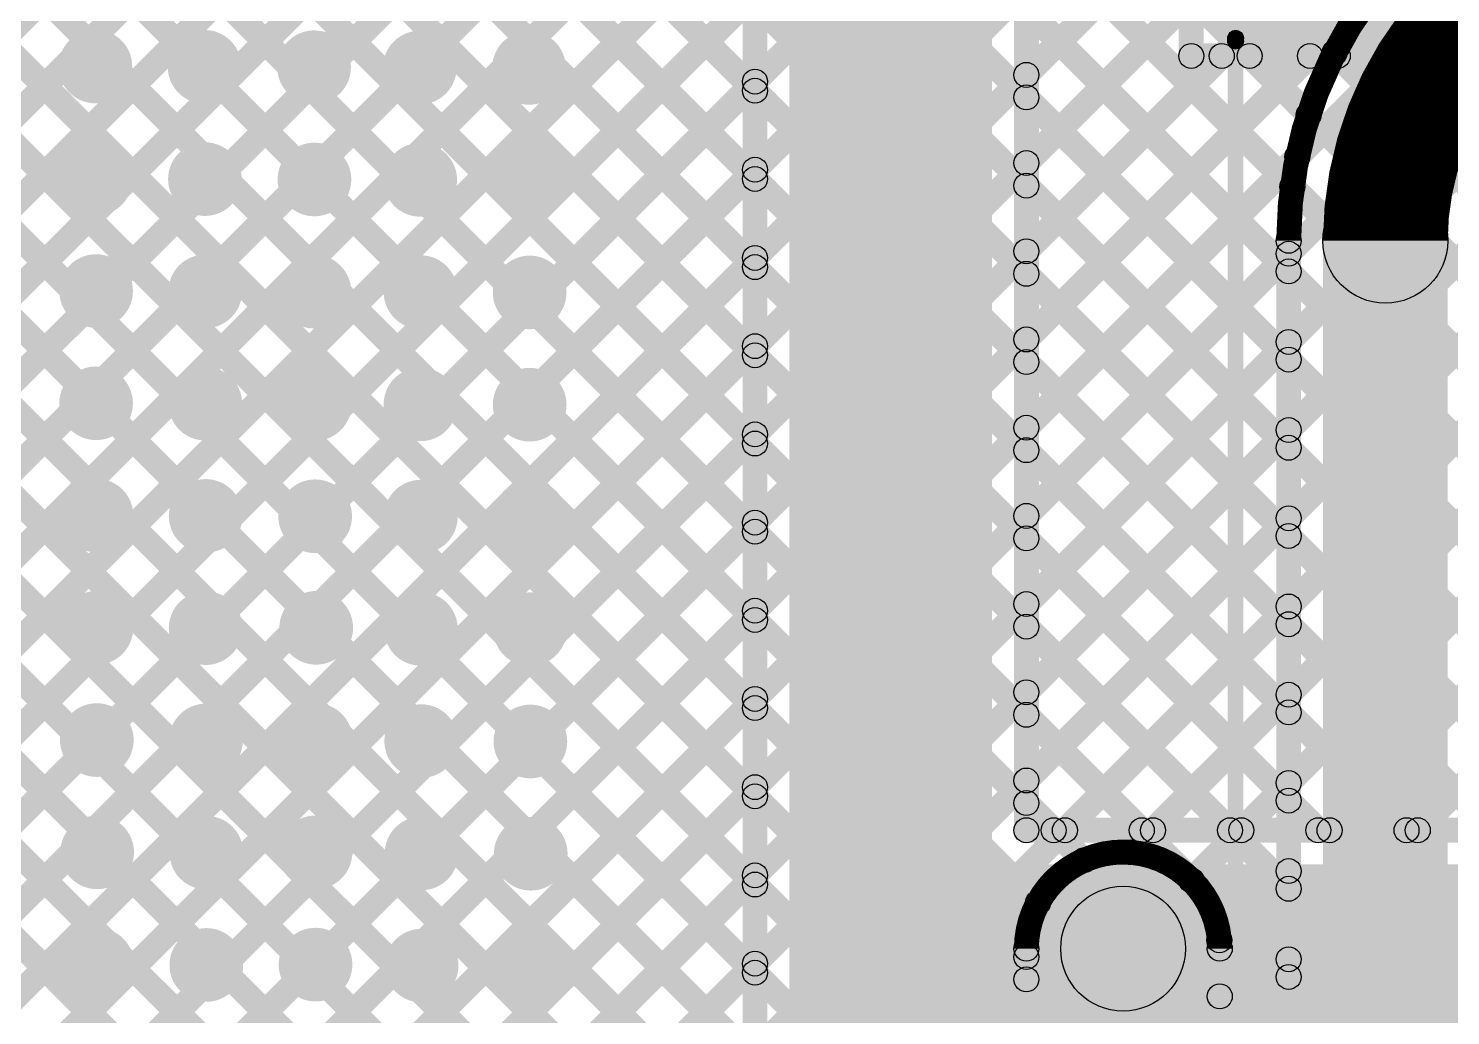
# Model space of a CAD drawing. Header units: millimetres. Extents: x -0.24 to 2.5, y 0 to 2.55.
# Drawn here: x 0.0011 to 0.457, y 0.5596 to 0.8761 of the extents above; entities that cross this region are included whole.
import ezdxf

# ---------------------------------------------------------------- set-up
doc = ezdxf.new("R2010")
doc.units = ezdxf.units.MM
doc.header["$MEASUREMENT"] = 0
for name, color, linetype in [('BottomLayer', 5, 'Continuous'), ('BottomSolder', 6, 'Continuous'), ('TopLayer', 1, 'Continuous'), ('TopOverlay', 2, 'Continuous'), ('TopSolder', 216, 'Continuous'), ('ViaHoleLayer', 16, 'Continuous')]:
    doc.layers.add(name, color=color, linetype=linetype)

# ---------------------------------------------------------------- blocks, each defined once
blk = doc.blocks.new('SMD_H______4')
at = {"layer": 'TopOverlay'}
for points in [[(-0.254, 0.0435), (-0.254, 0.0485), (0.151, 0.0485), (0.151, 0.0435)], [(0.1495, 0.046), (0.1545, 0.046), (0.1545, -0.057), (0.1495, -0.057)]]:
    blk.add_hatch(color=2, dxfattribs=at).paths.add_polyline_path(points)
h = blk.add_hatch(color=2, dxfattribs=at)
edge = h.paths.add_edge_path()
edge.add_arc((0.151, 0.046), 0.0025, 0, 360)
h = blk.add_hatch(color=2, dxfattribs=at)
edge = h.paths.add_edge_path()
edge.add_arc((0.152, 0.046), 0.0025, 0, 360)
at = {"layer": 'TopSolder'}
blk.add_hatch(color=216, dxfattribs=at).paths.add_polyline_path([(0.15329, 0.05321), (0.25971, 0.05321), (0.25971, -0.05321), (0.15329, -0.05321)])
at = {"layer": 'TopOverlay'}
for centre in [(0.151, 0.046), (0.152, 0.046)]:
    blk.add_circle(centre, 0.0025, dxfattribs=at)

msp = doc.modelspace()

# ---------------------------------------------------------------- hatches: boundary and pattern name
at = {"layer": 'BottomLayer'}
for points in [[(-0.03798, 1.29217), (-0.03233, 1.29783), (0.41429, 0.85122), (0.40863, 0.84556)], [(-0.0097, 1.29217), (-0.00404, 1.29783), (0.42263, 0.87116), (0.41697, 0.8655)], [(-0.17283, 1.2856), (-0.16717, 1.29125), (0.4079, 0.71618), (0.40225, 0.71052)], [(-0.16717, 0.7068), (-0.17283, 0.71246), (0.39717, 1.28246), (0.40283, 1.2768)], [(-0.05383, 1.27973), (-0.04817, 1.28539), (0.40906, 0.82816), (0.4034, 0.8225)], [(-0.13112, 1.27217), (-0.12546, 1.27783), (0.4079, 0.74446), (0.40225, 0.7388)], [(-0.10284, 1.27217), (-0.09718, 1.27783), (0.4079, 0.77274), (0.40225, 0.76709)], [(-0.07455, 1.27217), (-0.06889, 1.27783), (0.4079, 0.80103), (0.40225, 0.79537)], [(-0.17283, 1.25731), (-0.16717, 1.26297), (0.4079, 0.68789), (0.40225, 0.68224)], [(-0.16717, 0.67852), (-0.17283, 0.68417), (0.39717, 1.25417), (0.40283, 1.24852)], [(-0.17283, 1.22903), (-0.16717, 1.23468), (0.4079, 0.65961), (0.40225, 0.65395)], [(-0.16717, 0.65023), (-0.17283, 0.65589), (0.39717, 1.22589), (0.40283, 1.22023)], [(-0.17283, 1.20074), (-0.16717, 1.2064), (0.4079, 0.63132), (0.40225, 0.62567)], [(-0.16717, 0.62195), (-0.17283, 0.62761), (0.39717, 1.19761), (0.40283, 1.19195)], [(-0.17283, 1.17246), (-0.16717, 1.17812), (0.4079, 0.60304), (0.40225, 0.59738)], [(-0.16717, 0.31082), (-0.17283, 0.31648), (0.68822, 1.17752), (0.69387, 1.17187)], [(-0.16717, 0.59366), (-0.17283, 0.59932), (0.39717, 1.16932), (0.40283, 1.16366)], [(-0.17283, 1.14417), (-0.16717, 1.14983), (0.4079, 0.57475), (0.40225, 0.5691)], [(-0.16717, 0.56538), (-0.17283, 0.57104), (0.39717, 1.14104), (0.40283, 1.13538)], [(-0.17283, 1.11589), (-0.16717, 1.12155), (0.34222, 0.61215), (0.33657, 0.60649)], [(-0.16717, 0.5371), (-0.17283, 0.54275), (0.39717, 1.11275), (0.40283, 1.1071)], [(-0.17283, 1.08761), (-0.16717, 1.09326), (0.32754, 0.59855), (0.32189, 0.59289)], [(-0.16717, 0.50881), (-0.17283, 0.51447), (0.39717, 1.08447), (0.40283, 1.07881)], [(-0.17283, 1.05932), (-0.16717, 1.06498), (0.32383, 0.57398), (0.31817, 0.56832)], [(-0.16717, 0.48053), (-0.17283, 0.48618), (0.39717, 1.05618), (0.40283, 1.05053)], [(-0.17283, 1.03104), (-0.16717, 1.03669), (0.32383, 0.54569), (0.31817, 0.54004)], [(-0.16717, 0.45224), (-0.17283, 0.4579), (0.39717, 1.0279), (0.40283, 1.02224)], [(-0.17283, 1.00275), (-0.16717, 1.00841), (0.32383, 0.51741), (0.31817, 0.51175)], [(-0.16717, 0.42396), (-0.17283, 0.42962), (0.39717, 0.99962), (0.40283, 0.99396)], [(-0.17283, 0.97447), (-0.16717, 0.98013), (0.32383, 0.48913), (0.31817, 0.48347)], [(-0.16717, 0.39567), (-0.17283, 0.40133), (0.39879, 0.97295), (0.40445, 0.96729)], [(-0.16717, 0.36739), (-0.17283, 0.37305), (0.41109, 0.95696), (0.41674, 0.9513)], [(-0.16717, 0.33911), (-0.17283, 0.34476), (0.435, 0.95259), (0.44066, 0.94693)], [(-0.17283, 0.94618), (-0.16717, 0.95184), (0.32383, 0.46084), (0.31817, 0.45518)], [(-0.17283, 0.9179), (-0.16717, 0.92356), (0.32383, 0.43256), (0.31817, 0.4269)], [(-0.17283, 0.88962), (-0.16717, 0.89527), (0.32383, 0.40427), (0.31817, 0.39862)], [(-0.16717, 0.28254), (-0.17283, 0.28819), (0.42857, 0.8896), (0.43423, 0.88394)], [(-0.17283, 0.86133), (-0.16717, 0.86699), (0.32383, 0.37599), (0.31817, 0.37033)], [(-0.17283, 0.83305), (-0.16717, 0.8387), (0.32383, 0.3477), (0.31817, 0.34205)], [(-0.16225, 0.25917), (-0.16791, 0.26483), (0.40505, 0.83779), (0.41071, 0.83213)], [(-0.17283, 0.80476), (-0.16717, 0.81042), (0.32383, 0.31942), (0.31817, 0.31376)], [(0.40908, 0.47491), (0.40108, 0.47491), (0.40108, 0.808), (0.40908, 0.808)], [(0.45608, 0.47491), (0.41608, 0.47491), (0.41608, 0.808), (0.45608, 0.808)], [(-0.13397, 0.25917), (-0.13963, 0.26483), (0.40225, 0.8067), (0.4079, 0.80104)], [(-0.17283, 0.77648), (-0.16717, 0.78213), (0.32383, 0.29114), (0.31817, 0.28548)], [(-0.10568, 0.25917), (-0.11134, 0.26483), (0.40225, 0.77842), (0.4079, 0.77276)], [(-0.17283, 0.74819), (-0.16717, 0.75385), (0.32383, 0.26285), (0.31817, 0.25719)], [(-0.0774, 0.25917), (-0.08306, 0.26483), (0.40225, 0.75013), (0.4079, 0.74448)], [(-0.04912, 0.25917), (-0.05477, 0.26483), (0.40225, 0.72185), (0.4079, 0.71619)], [(-0.02083, 0.25917), (-0.02649, 0.26483), (0.40225, 0.69356), (0.4079, 0.68791)], [(0.35735, 0.60907), (0.35169, 0.61473), (0.40225, 0.66528), (0.4079, 0.65962)], [(0.35735, 0.60907), (0.35169, 0.61473), (0.40225, 0.66528), (0.4079, 0.65962)], [(0.3767, 0.60014), (0.37105, 0.60579), (0.40225, 0.637), (0.4079, 0.63134)], [(0.38571, 0.58086), (0.38005, 0.58652), (0.40225, 0.60871), (0.4079, 0.60305)], [(0.00745, 0.25917), (0.0018, 0.26483), (0.31817, 0.5812), (0.32383, 0.57555)], [(0.00745, 0.25917), (0.0018, 0.26483), (0.31817, 0.5812), (0.32383, 0.57555)], [(0.325, 0.14254), (0.317, 0.14254), (0.317, 0.581), (0.325, 0.581)], [(0.372, 0.14254), (0.332, 0.14254), (0.332, 0.581), (0.372, 0.581)], [(0.387, 0.14254), (0.379, 0.14254), (0.379, 0.581), (0.387, 0.581)], [(0.38583, 0.55269), (0.38017, 0.55835), (0.40225, 0.58043), (0.4079, 0.57477)], [(0.38017, 0.56289), (0.38583, 0.56855), (0.4079, 0.54647), (0.40225, 0.54081)]]:
    msp.add_hatch(color=5, dxfattribs=at).paths.add_polyline_path(points)
h = msp.add_hatch(color=5, dxfattribs=at)
edge = h.paths.add_edge_path()
edge.add_arc((0.02255, 0.8639), 0.01181, 0, 360)
h = msp.add_hatch(color=5, dxfattribs=at)
edge = h.paths.add_edge_path()
edge.add_arc((0.05755, 0.86379), 0.01181, 0, 360)
h = msp.add_hatch(color=5, dxfattribs=at)
edge = h.paths.add_edge_path()
edge.add_arc((0.09266, 0.86367), 0.01181, 0, 360)
h = msp.add_hatch(color=5, dxfattribs=at)
edge = h.paths.add_edge_path()
edge.add_arc((0.12655, 0.86356), 0.01181, 0, 360)
h = msp.add_hatch(color=5, dxfattribs=at)
edge = h.paths.add_edge_path()
edge.add_arc((0.16155, 0.86345), 0.01181, 0, 360)
h = msp.add_hatch(color=5, dxfattribs=at)
edge = h.paths.add_edge_path()
edge.add_arc((0.4198, 0.86833), 0.004, 0, 360)
h = msp.add_hatch(color=5, dxfattribs=at)
edge = h.paths.add_edge_path()
edge.add_arc((0.41146, 0.84839), 0.004, 0, 360)
h = msp.add_hatch(color=5, dxfattribs=at)
edge = h.paths.add_edge_path()
edge.add_arc((0.02266, 0.8279), 0.01181, 0, 360)
h = msp.add_hatch(color=5, dxfattribs=at)
edge = h.paths.add_edge_path()
edge.add_arc((0.05766, 0.82779), 0.01181, 0, 360)
h = msp.add_hatch(color=5, dxfattribs=at)
edge = h.paths.add_edge_path()
edge.add_arc((0.09277, 0.82767), 0.01181, 0, 360)
h = msp.add_hatch(color=5, dxfattribs=at)
edge = h.paths.add_edge_path()
edge.add_arc((0.12666, 0.82756), 0.01181, 0, 360)
h = msp.add_hatch(color=5, dxfattribs=at)
edge = h.paths.add_edge_path()
edge.add_arc((0.16166, 0.82745), 0.01181, 0, 360)
h = msp.add_hatch(color=5, dxfattribs=at)
edge = h.paths.add_edge_path()
edge.add_arc((0.40788, 0.83496), 0.004, 0, 360)
h = msp.add_hatch(color=5, dxfattribs=at)
edge = h.paths.add_edge_path()
edge.add_arc((0.40623, 0.82533), 0.004, 0, 360)
h = msp.add_hatch(color=5, dxfattribs=at)
edge = h.paths.add_edge_path()
edge.add_arc((0.43608, 0.808), 0.02, 0, 360)
h = msp.add_hatch(color=5, dxfattribs=at)
edge = h.paths.add_edge_path()
edge.add_arc((0.43608, 0.808), 0.02, 0, 360)
h = msp.add_hatch(color=5, dxfattribs=at)
edge = h.paths.add_edge_path()
edge.add_arc((0.40508, 0.808), 0.004, 0, 360)
h = msp.add_hatch(color=5, dxfattribs=at)
edge = h.paths.add_edge_path()
edge.add_arc((0.40508, 0.808), 0.004, 0, 360)
h = msp.add_hatch(color=5, dxfattribs=at)
edge = h.paths.add_edge_path()
edge.add_arc((0.40508, 0.80387), 0.004, 0, 360)
h = msp.add_hatch(color=5, dxfattribs=at)
edge = h.paths.add_edge_path()
edge.add_arc((0.02277, 0.7919), 0.01181, 0, 360)
h = msp.add_hatch(color=5, dxfattribs=at)
edge = h.paths.add_edge_path()
edge.add_arc((0.05777, 0.79179), 0.01181, 0, 360)
h = msp.add_hatch(color=5, dxfattribs=at)
edge = h.paths.add_edge_path()
edge.add_arc((0.09277, 0.79167), 0.01181, 0, 360)
h = msp.add_hatch(color=5, dxfattribs=at)
edge = h.paths.add_edge_path()
edge.add_arc((0.12677, 0.79156), 0.01181, 0, 360)
h = msp.add_hatch(color=5, dxfattribs=at)
edge = h.paths.add_edge_path()
edge.add_arc((0.16177, 0.79145), 0.01181, 0, 360)
h = msp.add_hatch(color=5, dxfattribs=at)
edge = h.paths.add_edge_path()
edge.add_arc((0.40508, 0.7982), 0.004, 0, 360)
h = msp.add_hatch(color=5, dxfattribs=at)
edge = h.paths.add_edge_path()
edge.add_arc((0.40508, 0.77559), 0.004, 0, 360)
h = msp.add_hatch(color=5, dxfattribs=at)
edge = h.paths.add_edge_path()
edge.add_arc((0.40508, 0.76992), 0.004, 0, 360)
h = msp.add_hatch(color=5, dxfattribs=at)
edge = h.paths.add_edge_path()
edge.add_arc((0.02277, 0.7559), 0.01181, 0, 360)
h = msp.add_hatch(color=5, dxfattribs=at)
edge = h.paths.add_edge_path()
edge.add_arc((0.05777, 0.75579), 0.01181, 0, 360)
h = msp.add_hatch(color=5, dxfattribs=at)
edge = h.paths.add_edge_path()
edge.add_arc((0.09289, 0.75567), 0.01181, 0, 360)
h = msp.add_hatch(color=5, dxfattribs=at)
edge = h.paths.add_edge_path()
edge.add_arc((0.12677, 0.75556), 0.01181, 0, 360)
h = msp.add_hatch(color=5, dxfattribs=at)
edge = h.paths.add_edge_path()
edge.add_arc((0.16177, 0.75545), 0.01181, 0, 360)
h = msp.add_hatch(color=5, dxfattribs=at)
edge = h.paths.add_edge_path()
edge.add_arc((0.40508, 0.7473), 0.004, 0, 360)
h = msp.add_hatch(color=5, dxfattribs=at)
edge = h.paths.add_edge_path()
edge.add_arc((0.40508, 0.74163), 0.004, 0, 360)
h = msp.add_hatch(color=5, dxfattribs=at)
edge = h.paths.add_edge_path()
edge.add_arc((0.02289, 0.7199), 0.01181, 0, 360)
h = msp.add_hatch(color=5, dxfattribs=at)
edge = h.paths.add_edge_path()
edge.add_arc((0.05789, 0.71979), 0.01181, 0, 360)
h = msp.add_hatch(color=5, dxfattribs=at)
edge = h.paths.add_edge_path()
edge.add_arc((0.093, 0.71967), 0.01181, 0, 360)
h = msp.add_hatch(color=5, dxfattribs=at)
edge = h.paths.add_edge_path()
edge.add_arc((0.12688, 0.71956), 0.01181, 0, 360)
h = msp.add_hatch(color=5, dxfattribs=at)
edge = h.paths.add_edge_path()
edge.add_arc((0.16188, 0.71945), 0.01181, 0, 360)
h = msp.add_hatch(color=5, dxfattribs=at)
edge = h.paths.add_edge_path()
edge.add_arc((0.40508, 0.71902), 0.004, 0, 360)
h = msp.add_hatch(color=5, dxfattribs=at)
edge = h.paths.add_edge_path()
edge.add_arc((0.40508, 0.71335), 0.004, 0, 360)
h = msp.add_hatch(color=5, dxfattribs=at)
edge = h.paths.add_edge_path()
edge.add_arc((0.02289, 0.6839), 0.01181, 0, 360)
h = msp.add_hatch(color=5, dxfattribs=at)
edge = h.paths.add_edge_path()
edge.add_arc((0.05789, 0.68379), 0.01181, 0, 360)
h = msp.add_hatch(color=5, dxfattribs=at)
edge = h.paths.add_edge_path()
edge.add_arc((0.09333, 0.6839), 0.01181, 0, 360)
h = msp.add_hatch(color=5, dxfattribs=at)
edge = h.paths.add_edge_path()
edge.add_arc((0.12688, 0.68356), 0.01181, 0, 360)
h = msp.add_hatch(color=5, dxfattribs=at)
edge = h.paths.add_edge_path()
edge.add_arc((0.16188, 0.68345), 0.01181, 0, 360)
h = msp.add_hatch(color=5, dxfattribs=at)
edge = h.paths.add_edge_path()
edge.add_arc((0.40508, 0.69074), 0.004, 0, 360)
h = msp.add_hatch(color=5, dxfattribs=at)
edge = h.paths.add_edge_path()
edge.add_arc((0.40508, 0.68506), 0.004, 0, 360)
h = msp.add_hatch(color=5, dxfattribs=at)
edge = h.paths.add_edge_path()
edge.add_arc((0.40508, 0.66245), 0.004, 0, 360)
h = msp.add_hatch(color=5, dxfattribs=at)
edge = h.paths.add_edge_path()
edge.add_arc((0.40508, 0.66245), 0.004, 0, 360)
h = msp.add_hatch(color=5, dxfattribs=at)
edge = h.paths.add_edge_path()
edge.add_arc((0.023, 0.6479), 0.01181, 0, 360)
h = msp.add_hatch(color=5, dxfattribs=at)
edge = h.paths.add_edge_path()
edge.add_arc((0.058, 0.64779), 0.01181, 0, 360)
h = msp.add_hatch(color=5, dxfattribs=at)
edge = h.paths.add_edge_path()
edge.add_arc((0.09322, 0.6479), 0.01181, 0, 360)
h = msp.add_hatch(color=5, dxfattribs=at)
edge = h.paths.add_edge_path()
edge.add_arc((0.12699, 0.64756), 0.01181, 0, 360)
h = msp.add_hatch(color=5, dxfattribs=at)
edge = h.paths.add_edge_path()
edge.add_arc((0.16199, 0.64745), 0.01181, 0, 360)
h = msp.add_hatch(color=5, dxfattribs=at)
edge = h.paths.add_edge_path()
edge.add_arc((0.40508, 0.65678), 0.004, 0, 360)
h = msp.add_hatch(color=5, dxfattribs=at)
edge = h.paths.add_edge_path()
edge.add_arc((0.40508, 0.63417), 0.004, 0, 360)
h = msp.add_hatch(color=5, dxfattribs=at)
edge = h.paths.add_edge_path()
edge.add_arc((0.40508, 0.62849), 0.004, 0, 360)
h = msp.add_hatch(color=5, dxfattribs=at)
edge = h.paths.add_edge_path()
edge.add_arc((0.02311, 0.6119), 0.01181, 0, 360)
h = msp.add_hatch(color=5, dxfattribs=at)
edge = h.paths.add_edge_path()
edge.add_arc((0.05811, 0.61179), 0.01181, 0, 360)
h = msp.add_hatch(color=5, dxfattribs=at)
edge = h.paths.add_edge_path()
edge.add_arc((0.09311, 0.6119), 0.01181, 0, 360)
h = msp.add_hatch(color=5, dxfattribs=at)
edge = h.paths.add_edge_path()
edge.add_arc((0.12711, 0.61156), 0.01181, 0, 360)
h = msp.add_hatch(color=5, dxfattribs=at)
edge = h.paths.add_edge_path()
edge.add_arc((0.16211, 0.61145), 0.01181, 0, 360)
h = msp.add_hatch(color=5, dxfattribs=at)
edge = h.paths.add_edge_path()
edge.add_arc((0.35452, 0.6119), 0.004, 0, 360)
h = msp.add_hatch(color=5, dxfattribs=at)
edge = h.paths.add_edge_path()
edge.add_arc((0.35452, 0.6119), 0.004, 0, 360)
h = msp.add_hatch(color=5, dxfattribs=at)
edge = h.paths.add_edge_path()
edge.add_arc((0.3394, 0.60932), 0.004, 0, 360)
h = msp.add_hatch(color=5, dxfattribs=at)
edge = h.paths.add_edge_path()
edge.add_arc((0.37387, 0.60297), 0.004, 0, 360)
h = msp.add_hatch(color=5, dxfattribs=at)
edge = h.paths.add_edge_path()
edge.add_arc((0.40508, 0.60588), 0.004, 0, 360)
h = msp.add_hatch(color=5, dxfattribs=at)
edge = h.paths.add_edge_path()
edge.add_arc((0.40508, 0.60021), 0.004, 0, 360)
h = msp.add_hatch(color=5, dxfattribs=at)
edge = h.paths.add_edge_path()
edge.add_arc((0.32472, 0.59572), 0.004, 0, 360)
h = msp.add_hatch(color=5, dxfattribs=at)
edge = h.paths.add_edge_path()
edge.add_arc((0.352, 0.581), 0.02, 0, 360)
h = msp.add_hatch(color=5, dxfattribs=at)
edge = h.paths.add_edge_path()
edge.add_arc((0.352, 0.581), 0.01181, 0, 360)
h = msp.add_hatch(color=5, dxfattribs=at)
edge = h.paths.add_edge_path()
edge.add_arc((0.02311, 0.5759), 0.01181, 0, 360)
h = msp.add_hatch(color=5, dxfattribs=at)
edge = h.paths.add_edge_path()
edge.add_arc((0.05811, 0.57579), 0.01181, 0, 360)
h = msp.add_hatch(color=5, dxfattribs=at)
edge = h.paths.add_edge_path()
edge.add_arc((0.09311, 0.5759), 0.01181, 0, 360)
h = msp.add_hatch(color=5, dxfattribs=at)
edge = h.paths.add_edge_path()
edge.add_arc((0.12711, 0.57556), 0.01181, 0, 360)
h = msp.add_hatch(color=5, dxfattribs=at)
edge = h.paths.add_edge_path()
edge.add_arc((0.16211, 0.57545), 0.01181, 0, 360)
h = msp.add_hatch(color=5, dxfattribs=at)
edge = h.paths.add_edge_path()
edge.add_arc((0.321, 0.581), 0.004, 0, 360)
h = msp.add_hatch(color=5, dxfattribs=at)
edge = h.paths.add_edge_path()
edge.add_arc((0.321, 0.581), 0.004, 0, 360)
h = msp.add_hatch(color=5, dxfattribs=at)
edge = h.paths.add_edge_path()
edge.add_arc((0.38288, 0.58369), 0.004, 0, 360)
h = msp.add_hatch(color=5, dxfattribs=at)
edge = h.paths.add_edge_path()
edge.add_arc((0.383, 0.581), 0.004, 0, 360)
h = msp.add_hatch(color=5, dxfattribs=at)
edge = h.paths.add_edge_path()
edge.add_arc((0.383, 0.581), 0.004, 0, 360)
h = msp.add_hatch(color=5, dxfattribs=at)
edge = h.paths.add_edge_path()
edge.add_arc((0.321, 0.57838), 0.004, 0, 360)
h = msp.add_hatch(color=5, dxfattribs=at)
edge = h.paths.add_edge_path()
edge.add_arc((0.321, 0.57838), 0.004, 0, 360)
h = msp.add_hatch(color=5, dxfattribs=at)
edge = h.paths.add_edge_path()
edge.add_arc((0.40508, 0.5776), 0.004, 0, 360)
h = msp.add_hatch(color=5, dxfattribs=at)
edge = h.paths.add_edge_path()
edge.add_arc((0.321, 0.57115), 0.004, 0, 360)
h = msp.add_hatch(color=5, dxfattribs=at)
edge = h.paths.add_edge_path()
edge.add_arc((0.40508, 0.57193), 0.004, 0, 360)
h = msp.add_hatch(color=5, dxfattribs=at)
edge = h.paths.add_edge_path()
edge.add_arc((0.383, 0.56572), 0.004, 0, 360)
at = {"layer": 'BottomSolder'}
h = msp.add_hatch(color=6, dxfattribs=at)
edge = h.paths.add_edge_path()
edge.add_arc((0.352, 0.581), 0.01581, 0, 360)
at = {"layer": 'TopLayer'}
for points in [[(0.245, 0.009), (0.31, 0.009), (0.31, 1.72), (0.245, 1.72)], [(0.238, 0.092), (0.23, 0.092), (0.23, 1.667), (0.238, 1.667)], [(0.325, 0.619), (0.317, 0.619), (0.317, 1.667), (0.325, 1.667)], [(-0.16583, 1.25031), (-0.16017, 1.25597), (0.23683, 0.85897), (0.23117, 0.85331)], [(-0.16583, 1.22203), (-0.16017, 1.22768), (0.23683, 0.83068), (0.23117, 0.82503)], [(-0.16583, 1.19374), (-0.16017, 1.1994), (0.23683, 0.8024), (0.23117, 0.79674)], [(-0.16583, 1.16546), (-0.16017, 1.17112), (0.23683, 0.77412), (0.23117, 0.76846)], [(-0.16583, 1.13717), (-0.16017, 1.14283), (0.23683, 0.74583), (0.23117, 0.74017)], [(-0.16017, 0.7138), (-0.16583, 0.71946), (0.23117, 1.11646), (0.23683, 1.1108)], [(-0.16583, 1.10889), (-0.16017, 1.11455), (0.23683, 0.71755), (0.23117, 0.71189)], [(-0.16017, 0.68552), (-0.16583, 0.69117), (0.23117, 1.08817), (0.23683, 1.08252)], [(-0.16583, 1.08061), (-0.16017, 1.08626), (0.23683, 0.68926), (0.23117, 0.68361)], [(-0.16017, 0.65723), (-0.16583, 0.66289), (0.23117, 1.05989), (0.23683, 1.05423)], [(-0.16583, 1.05232), (-0.16017, 1.05798), (0.23683, 0.66098), (0.23117, 0.65532)], [(-0.16017, 0.62895), (-0.16583, 0.63461), (0.23117, 1.03161), (0.23683, 1.02595)], [(-0.16583, 1.02404), (-0.16017, 1.02969), (0.23683, 0.63269), (0.23117, 0.62704)], [(-0.16017, 0.60066), (-0.16583, 0.60632), (0.23117, 1.00332), (0.23683, 0.99766)], [(-0.16583, 0.99575), (-0.16017, 1.00141), (0.23683, 0.60441), (0.23117, 0.59875)], [(0.37786, 0.86729), (0.36986, 0.86729), (0.36986, 0.98771), (0.37786, 0.98771)], [(-0.16017, 0.57238), (-0.16583, 0.57804), (0.23117, 0.97504), (0.23683, 0.96938)], [(-0.16583, 0.96747), (-0.16017, 0.97313), (0.23683, 0.57613), (0.23117, 0.57047)], [(-0.16017, 0.5441), (-0.16583, 0.54975), (0.23117, 0.94675), (0.23683, 0.9411)], [(-0.16583, 0.93918), (-0.16017, 0.94484), (0.23683, 0.54784), (0.23117, 0.54218)], [(-0.16017, 0.51581), (-0.16583, 0.52147), (0.23117, 0.91847), (0.23683, 0.91281)], [(-0.16583, 0.9109), (-0.16017, 0.91656), (0.23683, 0.51956), (0.23117, 0.5139)], [(0.32383, 0.85839), (0.31817, 0.86405), (0.37104, 0.91691), (0.37669, 0.91125)], [(0.31817, 0.90773), (0.32383, 0.91339), (0.61042, 0.6268), (0.60476, 0.62114)], [(0.32383, 0.68868), (0.31817, 0.69434), (0.52316, 0.89933), (0.52882, 0.89367)], [(0.32383, 0.6604), (0.31817, 0.66606), (0.55144, 0.89933), (0.5571, 0.89367)], [(0.32383, 0.63212), (0.31817, 0.63777), (0.57973, 0.89933), (0.58538, 0.89367)], [(0.33617, 0.61617), (0.33051, 0.62183), (0.60801, 0.89933), (0.61367, 0.89367)], [(0.36445, 0.61617), (0.3588, 0.62183), (0.6363, 0.89933), (0.64195, 0.89367)], [(-0.16017, 0.48753), (-0.16583, 0.49318), (0.23117, 0.89018), (0.23683, 0.88453)], [(-0.16583, 0.88262), (-0.16017, 0.88827), (0.23683, 0.49127), (0.23117, 0.48562)], [(0.32383, 0.83011), (0.31817, 0.83576), (0.37104, 0.88863), (0.37669, 0.88297)], [(0.31817, 0.87945), (0.32383, 0.88511), (0.58711, 0.62183), (0.58145, 0.61617)], [(0.37386, 0.86329), (0.37386, 0.87129), (0.49429, 0.87129), (0.49429, 0.86329)], [(0.32383, 0.80182), (0.31817, 0.80748), (0.38081, 0.87012), (0.38647, 0.86446)], [(0.32383, 0.71697), (0.31817, 0.72263), (0.46566, 0.87012), (0.47132, 0.86446)], [(0.32383, 0.74525), (0.31817, 0.75091), (0.43738, 0.87012), (0.44303, 0.86446)], [(0.32383, 0.77354), (0.31817, 0.77919), (0.40909, 0.87012), (0.41475, 0.86446)], [(0.38973, 0.86446), (0.39539, 0.87012), (0.61042, 0.65508), (0.60476, 0.64943)], [(0.41801, 0.86446), (0.42367, 0.87012), (0.61042, 0.68337), (0.60476, 0.67771)], [(0.4463, 0.86446), (0.45196, 0.87012), (0.61042, 0.71165), (0.60476, 0.706)], [(-0.16017, 0.45924), (-0.16583, 0.4649), (0.23117, 0.8619), (0.23683, 0.85624)], [(-0.16583, 0.85433), (-0.16017, 0.85999), (0.23683, 0.46299), (0.23117, 0.45733)], [(0.31817, 0.85116), (0.32383, 0.85682), (0.55882, 0.62183), (0.55316, 0.61617)], [(0.39274, 0.61617), (0.38708, 0.62183), (0.60476, 0.83951), (0.61042, 0.83385)], [(0.39274, 0.61617), (0.38708, 0.62183), (0.60476, 0.83951), (0.61042, 0.83385)], [(-0.16017, 0.43096), (-0.16583, 0.43662), (0.23117, 0.83362), (0.23683, 0.82796)], [(-0.16583, 0.82605), (-0.16017, 0.8317), (0.23683, 0.4347), (0.23117, 0.42905)], [(0.31817, 0.82288), (0.32383, 0.82854), (0.53054, 0.62183), (0.52488, 0.61617)], [(0.42102, 0.61617), (0.41536, 0.62183), (0.60476, 0.81123), (0.61042, 0.80557)], [(-0.16017, 0.40267), (-0.16583, 0.40833), (0.23117, 0.80533), (0.23683, 0.79967)], [(-0.16583, 0.79776), (-0.16017, 0.80342), (0.23683, 0.40642), (0.23117, 0.40076)], [(0.31817, 0.7946), (0.32383, 0.80025), (0.50225, 0.62183), (0.4966, 0.61617)], [(0.44931, 0.61617), (0.44365, 0.62183), (0.60476, 0.78294), (0.61042, 0.77728)], [(-0.16017, 0.37439), (-0.16583, 0.38005), (0.23117, 0.77705), (0.23683, 0.77139)], [(-0.16583, 0.76948), (-0.16017, 0.77513), (0.23683, 0.37814), (0.23117, 0.37248)], [(0.31817, 0.76631), (0.32383, 0.77197), (0.47397, 0.62183), (0.46831, 0.61617)], [(-0.16017, 0.34611), (-0.16583, 0.35176), (0.23117, 0.74876), (0.23683, 0.74311)], [(-0.16583, 0.74119), (-0.16017, 0.74685), (0.23683, 0.34985), (0.23117, 0.34419)], [(0.31817, 0.73803), (0.32383, 0.74368), (0.44568, 0.62183), (0.44003, 0.61617)], [(-0.16017, 0.31782), (-0.16583, 0.32348), (0.23117, 0.72048), (0.23683, 0.71482)], [(0.31817, 0.70974), (0.32383, 0.7154), (0.4174, 0.62183), (0.41174, 0.61617)], [(-0.16017, 0.28954), (-0.16583, 0.29519), (0.23117, 0.69219), (0.23683, 0.68654)], [(0.31817, 0.68146), (0.32383, 0.68712), (0.38912, 0.62183), (0.38346, 0.61617)], [(-0.15025, 0.27117), (-0.15591, 0.27683), (0.23117, 0.66391), (0.23683, 0.65825)], [(0.31817, 0.65317), (0.32383, 0.65883), (0.36083, 0.62183), (0.35517, 0.61617)], [(-0.12197, 0.27117), (-0.12763, 0.27683), (0.23117, 0.63563), (0.23683, 0.62997)], [(0.31817, 0.62489), (0.32383, 0.63055), (0.33255, 0.62183), (0.32689, 0.61617)], [(0.321, 0.615), (0.321, 0.623), (0.60759, 0.623), (0.60759, 0.615)], [(-0.09368, 0.27117), (-0.09934, 0.27683), (0.23117, 0.60734), (0.23683, 0.60168)], [(0.28, 0.553), (0.715, 0.553), (0.715, 0.608), (0.28, 0.608)], [(-0.0654, 0.27117), (-0.07106, 0.27683), (0.23117, 0.57906), (0.23683, 0.5734)]]:
    msp.add_hatch(color=1, dxfattribs=at).paths.add_polyline_path(points)
h = msp.add_hatch(color=1, dxfattribs=at)
edge = h.paths.add_edge_path()
edge.add_arc((0.02255, 0.8639), 0.01181, 0, 360)
h = msp.add_hatch(color=1, dxfattribs=at)
edge = h.paths.add_edge_path()
edge.add_arc((0.05755, 0.86379), 0.01181, 0, 360)
h = msp.add_hatch(color=1, dxfattribs=at)
edge = h.paths.add_edge_path()
edge.add_arc((0.09266, 0.86367), 0.01181, 0, 360)
h = msp.add_hatch(color=1, dxfattribs=at)
edge = h.paths.add_edge_path()
edge.add_arc((0.12655, 0.86356), 0.01181, 0, 360)
h = msp.add_hatch(color=1, dxfattribs=at)
edge = h.paths.add_edge_path()
edge.add_arc((0.16155, 0.86345), 0.01181, 0, 360)
h = msp.add_hatch(color=1, dxfattribs=at)
edge = h.paths.add_edge_path()
edge.add_arc((0.37386, 0.86729), 0.004, 0, 360)
h = msp.add_hatch(color=1, dxfattribs=at)
edge = h.paths.add_edge_path()
edge.add_arc((0.37386, 0.86729), 0.004, 0, 360)
h = msp.add_hatch(color=1, dxfattribs=at)
edge = h.paths.add_edge_path()
edge.add_arc((0.38364, 0.86729), 0.004, 0, 360)
h = msp.add_hatch(color=1, dxfattribs=at)
edge = h.paths.add_edge_path()
edge.add_arc((0.39256, 0.86729), 0.004, 0, 360)
h = msp.add_hatch(color=1, dxfattribs=at)
edge = h.paths.add_edge_path()
edge.add_arc((0.41192, 0.86729), 0.004, 0, 360)
h = msp.add_hatch(color=1, dxfattribs=at)
edge = h.paths.add_edge_path()
edge.add_arc((0.42084, 0.86729), 0.004, 0, 360)
h = msp.add_hatch(color=1, dxfattribs=at)
edge = h.paths.add_edge_path()
edge.add_arc((0.44021, 0.86729), 0.004, 0, 360)
h = msp.add_hatch(color=1, dxfattribs=at)
edge = h.paths.add_edge_path()
edge.add_arc((0.44913, 0.86729), 0.004, 0, 360)
h = msp.add_hatch(color=1, dxfattribs=at)
edge = h.paths.add_edge_path()
edge.add_arc((0.234, 0.85907), 0.004, 0, 360)
h = msp.add_hatch(color=1, dxfattribs=at)
edge = h.paths.add_edge_path()
edge.add_arc((0.321, 0.86122), 0.004, 0, 360)
h = msp.add_hatch(color=1, dxfattribs=at)
edge = h.paths.add_edge_path()
edge.add_arc((0.234, 0.85614), 0.004, 0, 360)
h = msp.add_hatch(color=1, dxfattribs=at)
edge = h.paths.add_edge_path()
edge.add_arc((0.321, 0.85399), 0.004, 0, 360)
h = msp.add_hatch(color=1, dxfattribs=at)
edge = h.paths.add_edge_path()
edge.add_arc((0.02266, 0.8279), 0.01181, 0, 360)
h = msp.add_hatch(color=1, dxfattribs=at)
edge = h.paths.add_edge_path()
edge.add_arc((0.05766, 0.82779), 0.01181, 0, 360)
h = msp.add_hatch(color=1, dxfattribs=at)
edge = h.paths.add_edge_path()
edge.add_arc((0.09277, 0.82767), 0.01181, 0, 360)
h = msp.add_hatch(color=1, dxfattribs=at)
edge = h.paths.add_edge_path()
edge.add_arc((0.12666, 0.82756), 0.01181, 0, 360)
h = msp.add_hatch(color=1, dxfattribs=at)
edge = h.paths.add_edge_path()
edge.add_arc((0.16166, 0.82745), 0.01181, 0, 360)
h = msp.add_hatch(color=1, dxfattribs=at)
edge = h.paths.add_edge_path()
edge.add_arc((0.234, 0.83079), 0.004, 0, 360)
h = msp.add_hatch(color=1, dxfattribs=at)
edge = h.paths.add_edge_path()
edge.add_arc((0.321, 0.83293), 0.004, 0, 360)
h = msp.add_hatch(color=1, dxfattribs=at)
edge = h.paths.add_edge_path()
edge.add_arc((0.234, 0.82786), 0.004, 0, 360)
h = msp.add_hatch(color=1, dxfattribs=at)
edge = h.paths.add_edge_path()
edge.add_arc((0.321, 0.82571), 0.004, 0, 360)
h = msp.add_hatch(color=1, dxfattribs=at)
edge = h.paths.add_edge_path()
edge.add_arc((0.321, 0.80465), 0.004, 0, 360)
h = msp.add_hatch(color=1, dxfattribs=at)
edge = h.paths.add_edge_path()
edge.add_arc((0.02277, 0.7919), 0.01181, 0, 360)
h = msp.add_hatch(color=1, dxfattribs=at)
edge = h.paths.add_edge_path()
edge.add_arc((0.05777, 0.79179), 0.01181, 0, 360)
h = msp.add_hatch(color=1, dxfattribs=at)
edge = h.paths.add_edge_path()
edge.add_arc((0.09277, 0.79167), 0.01181, 0, 360)
h = msp.add_hatch(color=1, dxfattribs=at)
edge = h.paths.add_edge_path()
edge.add_arc((0.12677, 0.79156), 0.01181, 0, 360)
h = msp.add_hatch(color=1, dxfattribs=at)
edge = h.paths.add_edge_path()
edge.add_arc((0.16177, 0.79145), 0.01181, 0, 360)
h = msp.add_hatch(color=1, dxfattribs=at)
edge = h.paths.add_edge_path()
edge.add_arc((0.234, 0.8025), 0.004, 0, 360)
h = msp.add_hatch(color=1, dxfattribs=at)
edge = h.paths.add_edge_path()
edge.add_arc((0.234, 0.79957), 0.004, 0, 360)
h = msp.add_hatch(color=1, dxfattribs=at)
edge = h.paths.add_edge_path()
edge.add_arc((0.321, 0.79742), 0.004, 0, 360)
h = msp.add_hatch(color=1, dxfattribs=at)
edge = h.paths.add_edge_path()
edge.add_arc((0.321, 0.77637), 0.004, 0, 360)
h = msp.add_hatch(color=1, dxfattribs=at)
edge = h.paths.add_edge_path()
edge.add_arc((0.234, 0.77422), 0.004, 0, 360)
h = msp.add_hatch(color=1, dxfattribs=at)
edge = h.paths.add_edge_path()
edge.add_arc((0.234, 0.77129), 0.004, 0, 360)
h = msp.add_hatch(color=1, dxfattribs=at)
edge = h.paths.add_edge_path()
edge.add_arc((0.321, 0.76914), 0.004, 0, 360)
h = msp.add_hatch(color=1, dxfattribs=at)
edge = h.paths.add_edge_path()
edge.add_arc((0.02277, 0.7559), 0.01181, 0, 360)
h = msp.add_hatch(color=1, dxfattribs=at)
edge = h.paths.add_edge_path()
edge.add_arc((0.05777, 0.75579), 0.01181, 0, 360)
h = msp.add_hatch(color=1, dxfattribs=at)
edge = h.paths.add_edge_path()
edge.add_arc((0.09289, 0.75567), 0.01181, 0, 360)
h = msp.add_hatch(color=1, dxfattribs=at)
edge = h.paths.add_edge_path()
edge.add_arc((0.12677, 0.75556), 0.01181, 0, 360)
h = msp.add_hatch(color=1, dxfattribs=at)
edge = h.paths.add_edge_path()
edge.add_arc((0.16177, 0.75545), 0.01181, 0, 360)
h = msp.add_hatch(color=1, dxfattribs=at)
edge = h.paths.add_edge_path()
edge.add_arc((0.234, 0.74593), 0.004, 0, 360)
h = msp.add_hatch(color=1, dxfattribs=at)
edge = h.paths.add_edge_path()
edge.add_arc((0.321, 0.74808), 0.004, 0, 360)
h = msp.add_hatch(color=1, dxfattribs=at)
edge = h.paths.add_edge_path()
edge.add_arc((0.234, 0.743), 0.004, 0, 360)
h = msp.add_hatch(color=1, dxfattribs=at)
edge = h.paths.add_edge_path()
edge.add_arc((0.321, 0.74086), 0.004, 0, 360)
h = msp.add_hatch(color=1, dxfattribs=at)
edge = h.paths.add_edge_path()
edge.add_arc((0.02289, 0.7199), 0.01181, 0, 360)
h = msp.add_hatch(color=1, dxfattribs=at)
edge = h.paths.add_edge_path()
edge.add_arc((0.05789, 0.71979), 0.01181, 0, 360)
h = msp.add_hatch(color=1, dxfattribs=at)
edge = h.paths.add_edge_path()
edge.add_arc((0.093, 0.71967), 0.01181, 0, 360)
h = msp.add_hatch(color=1, dxfattribs=at)
edge = h.paths.add_edge_path()
edge.add_arc((0.12688, 0.71956), 0.01181, 0, 360)
h = msp.add_hatch(color=1, dxfattribs=at)
edge = h.paths.add_edge_path()
edge.add_arc((0.16188, 0.71945), 0.01181, 0, 360)
h = msp.add_hatch(color=1, dxfattribs=at)
edge = h.paths.add_edge_path()
edge.add_arc((0.234, 0.71765), 0.004, 0, 360)
h = msp.add_hatch(color=1, dxfattribs=at)
edge = h.paths.add_edge_path()
edge.add_arc((0.321, 0.7198), 0.004, 0, 360)
h = msp.add_hatch(color=1, dxfattribs=at)
edge = h.paths.add_edge_path()
edge.add_arc((0.234, 0.71472), 0.004, 0, 360)
h = msp.add_hatch(color=1, dxfattribs=at)
edge = h.paths.add_edge_path()
edge.add_arc((0.321, 0.71257), 0.004, 0, 360)
h = msp.add_hatch(color=1, dxfattribs=at)
edge = h.paths.add_edge_path()
edge.add_arc((0.02289, 0.6839), 0.01181, 0, 360)
h = msp.add_hatch(color=1, dxfattribs=at)
edge = h.paths.add_edge_path()
edge.add_arc((0.05789, 0.68379), 0.01181, 0, 360)
h = msp.add_hatch(color=1, dxfattribs=at)
edge = h.paths.add_edge_path()
edge.add_arc((0.09333, 0.6839), 0.01181, 0, 360)
h = msp.add_hatch(color=1, dxfattribs=at)
edge = h.paths.add_edge_path()
edge.add_arc((0.12688, 0.68356), 0.01181, 0, 360)
h = msp.add_hatch(color=1, dxfattribs=at)
edge = h.paths.add_edge_path()
edge.add_arc((0.16188, 0.68345), 0.01181, 0, 360)
h = msp.add_hatch(color=1, dxfattribs=at)
edge = h.paths.add_edge_path()
edge.add_arc((0.234, 0.68937), 0.004, 0, 360)
h = msp.add_hatch(color=1, dxfattribs=at)
edge = h.paths.add_edge_path()
edge.add_arc((0.321, 0.69151), 0.004, 0, 360)
h = msp.add_hatch(color=1, dxfattribs=at)
edge = h.paths.add_edge_path()
edge.add_arc((0.234, 0.68643), 0.004, 0, 360)
h = msp.add_hatch(color=1, dxfattribs=at)
edge = h.paths.add_edge_path()
edge.add_arc((0.321, 0.68429), 0.004, 0, 360)
h = msp.add_hatch(color=1, dxfattribs=at)
edge = h.paths.add_edge_path()
edge.add_arc((0.321, 0.66323), 0.004, 0, 360)
h = msp.add_hatch(color=1, dxfattribs=at)
edge = h.paths.add_edge_path()
edge.add_arc((0.234, 0.66108), 0.004, 0, 360)
h = msp.add_hatch(color=1, dxfattribs=at)
edge = h.paths.add_edge_path()
edge.add_arc((0.234, 0.65815), 0.004, 0, 360)
h = msp.add_hatch(color=1, dxfattribs=at)
edge = h.paths.add_edge_path()
edge.add_arc((0.023, 0.6479), 0.01181, 0, 360)
h = msp.add_hatch(color=1, dxfattribs=at)
edge = h.paths.add_edge_path()
edge.add_arc((0.058, 0.64779), 0.01181, 0, 360)
h = msp.add_hatch(color=1, dxfattribs=at)
edge = h.paths.add_edge_path()
edge.add_arc((0.09322, 0.6479), 0.01181, 0, 360)
h = msp.add_hatch(color=1, dxfattribs=at)
edge = h.paths.add_edge_path()
edge.add_arc((0.12699, 0.64756), 0.01181, 0, 360)
h = msp.add_hatch(color=1, dxfattribs=at)
edge = h.paths.add_edge_path()
edge.add_arc((0.16199, 0.64745), 0.01181, 0, 360)
h = msp.add_hatch(color=1, dxfattribs=at)
edge = h.paths.add_edge_path()
edge.add_arc((0.321, 0.656), 0.004, 0, 360)
h = msp.add_hatch(color=1, dxfattribs=at)
edge = h.paths.add_edge_path()
edge.add_arc((0.321, 0.63494), 0.004, 0, 360)
h = msp.add_hatch(color=1, dxfattribs=at)
edge = h.paths.add_edge_path()
edge.add_arc((0.234, 0.6328), 0.004, 0, 360)
h = msp.add_hatch(color=1, dxfattribs=at)
edge = h.paths.add_edge_path()
edge.add_arc((0.234, 0.62987), 0.004, 0, 360)
h = msp.add_hatch(color=1, dxfattribs=at)
edge = h.paths.add_edge_path()
edge.add_arc((0.321, 0.62772), 0.004, 0, 360)
h = msp.add_hatch(color=1, dxfattribs=at)
edge = h.paths.add_edge_path()
edge.add_arc((0.02311, 0.6119), 0.01181, 0, 360)
h = msp.add_hatch(color=1, dxfattribs=at)
edge = h.paths.add_edge_path()
edge.add_arc((0.05811, 0.61179), 0.01181, 0, 360)
h = msp.add_hatch(color=1, dxfattribs=at)
edge = h.paths.add_edge_path()
edge.add_arc((0.09311, 0.6119), 0.01181, 0, 360)
h = msp.add_hatch(color=1, dxfattribs=at)
edge = h.paths.add_edge_path()
edge.add_arc((0.12711, 0.61156), 0.01181, 0, 360)
h = msp.add_hatch(color=1, dxfattribs=at)
edge = h.paths.add_edge_path()
edge.add_arc((0.16211, 0.61145), 0.01181, 0, 360)
h = msp.add_hatch(color=1, dxfattribs=at)
edge = h.paths.add_edge_path()
edge.add_arc((0.321, 0.619), 0.004, 0, 360)
h = msp.add_hatch(color=1, dxfattribs=at)
edge = h.paths.add_edge_path()
edge.add_arc((0.321, 0.619), 0.004, 0, 360)
h = msp.add_hatch(color=1, dxfattribs=at)
edge = h.paths.add_edge_path()
edge.add_arc((0.32972, 0.619), 0.004, 0, 360)
h = msp.add_hatch(color=1, dxfattribs=at)
edge = h.paths.add_edge_path()
edge.add_arc((0.33334, 0.619), 0.004, 0, 360)
h = msp.add_hatch(color=1, dxfattribs=at)
edge = h.paths.add_edge_path()
edge.add_arc((0.358, 0.619), 0.004, 0, 360)
h = msp.add_hatch(color=1, dxfattribs=at)
edge = h.paths.add_edge_path()
edge.add_arc((0.36162, 0.619), 0.004, 0, 360)
h = msp.add_hatch(color=1, dxfattribs=at)
edge = h.paths.add_edge_path()
edge.add_arc((0.38629, 0.619), 0.004, 0, 360)
h = msp.add_hatch(color=1, dxfattribs=at)
edge = h.paths.add_edge_path()
edge.add_arc((0.38991, 0.619), 0.004, 0, 360)
h = msp.add_hatch(color=1, dxfattribs=at)
edge = h.paths.add_edge_path()
edge.add_arc((0.38991, 0.619), 0.004, 0, 360)
h = msp.add_hatch(color=1, dxfattribs=at)
edge = h.paths.add_edge_path()
edge.add_arc((0.41457, 0.619), 0.004, 0, 360)
h = msp.add_hatch(color=1, dxfattribs=at)
edge = h.paths.add_edge_path()
edge.add_arc((0.41819, 0.619), 0.004, 0, 360)
h = msp.add_hatch(color=1, dxfattribs=at)
edge = h.paths.add_edge_path()
edge.add_arc((0.44286, 0.619), 0.004, 0, 360)
h = msp.add_hatch(color=1, dxfattribs=at)
edge = h.paths.add_edge_path()
edge.add_arc((0.44648, 0.619), 0.004, 0, 360)
h = msp.add_hatch(color=1, dxfattribs=at)
edge = h.paths.add_edge_path()
edge.add_arc((0.234, 0.60451), 0.004, 0, 360)
h = msp.add_hatch(color=1, dxfattribs=at)
edge = h.paths.add_edge_path()
edge.add_arc((0.234, 0.60158), 0.004, 0, 360)
h = msp.add_hatch(color=1, dxfattribs=at)
edge = h.paths.add_edge_path()
edge.add_arc((0.352, 0.581), 0.01181, 0, 360)
h = msp.add_hatch(color=1, dxfattribs=at)
edge = h.paths.add_edge_path()
edge.add_arc((0.02311, 0.5759), 0.01181, 0, 360)
h = msp.add_hatch(color=1, dxfattribs=at)
edge = h.paths.add_edge_path()
edge.add_arc((0.05811, 0.57579), 0.01181, 0, 360)
h = msp.add_hatch(color=1, dxfattribs=at)
edge = h.paths.add_edge_path()
edge.add_arc((0.09311, 0.5759), 0.01181, 0, 360)
h = msp.add_hatch(color=1, dxfattribs=at)
edge = h.paths.add_edge_path()
edge.add_arc((0.12711, 0.57556), 0.01181, 0, 360)
h = msp.add_hatch(color=1, dxfattribs=at)
edge = h.paths.add_edge_path()
edge.add_arc((0.16211, 0.57545), 0.01181, 0, 360)
h = msp.add_hatch(color=1, dxfattribs=at)
edge = h.paths.add_edge_path()
edge.add_arc((0.234, 0.57623), 0.004, 0, 360)
h = msp.add_hatch(color=1, dxfattribs=at)
edge = h.paths.add_edge_path()
edge.add_arc((0.234, 0.5733), 0.004, 0, 360)
at = {"layer": 'TopSolder'}
h = msp.add_hatch(color=216, dxfattribs=at)
edge = h.paths.add_edge_path()
edge.add_arc((0.352, 0.581), 0.01581, 0, 360)
at = {"layer": 'ViaHoleLayer'}
h = msp.add_hatch(color=16, dxfattribs=at)
edge = h.paths.add_edge_path()
edge.add_arc((0.02255, 0.8639), 0.00787, 0, 360)
h = msp.add_hatch(color=16, dxfattribs=at)
edge = h.paths.add_edge_path()
edge.add_arc((0.05755, 0.86379), 0.00787, 0, 360)
h = msp.add_hatch(color=16, dxfattribs=at)
edge = h.paths.add_edge_path()
edge.add_arc((0.09266, 0.86367), 0.00787, 0, 360)
h = msp.add_hatch(color=16, dxfattribs=at)
edge = h.paths.add_edge_path()
edge.add_arc((0.12655, 0.86356), 0.00787, 0, 360)
h = msp.add_hatch(color=16, dxfattribs=at)
edge = h.paths.add_edge_path()
edge.add_arc((0.16155, 0.86345), 0.00787, 0, 360)
h = msp.add_hatch(color=16, dxfattribs=at)
edge = h.paths.add_edge_path()
edge.add_arc((0.02266, 0.8279), 0.00787, 0, 360)
h = msp.add_hatch(color=16, dxfattribs=at)
edge = h.paths.add_edge_path()
edge.add_arc((0.05766, 0.82779), 0.00787, 0, 360)
h = msp.add_hatch(color=16, dxfattribs=at)
edge = h.paths.add_edge_path()
edge.add_arc((0.09277, 0.82767), 0.00787, 0, 360)
h = msp.add_hatch(color=16, dxfattribs=at)
edge = h.paths.add_edge_path()
edge.add_arc((0.12666, 0.82756), 0.00787, 0, 360)
h = msp.add_hatch(color=16, dxfattribs=at)
edge = h.paths.add_edge_path()
edge.add_arc((0.16166, 0.82745), 0.00787, 0, 360)
h = msp.add_hatch(color=16, dxfattribs=at)
edge = h.paths.add_edge_path()
edge.add_arc((0.02277, 0.7919), 0.00787, 0, 360)
h = msp.add_hatch(color=16, dxfattribs=at)
edge = h.paths.add_edge_path()
edge.add_arc((0.05777, 0.79179), 0.00787, 0, 360)
h = msp.add_hatch(color=16, dxfattribs=at)
edge = h.paths.add_edge_path()
edge.add_arc((0.09277, 0.79167), 0.00787, 0, 360)
h = msp.add_hatch(color=16, dxfattribs=at)
edge = h.paths.add_edge_path()
edge.add_arc((0.12677, 0.79156), 0.00787, 0, 360)
h = msp.add_hatch(color=16, dxfattribs=at)
edge = h.paths.add_edge_path()
edge.add_arc((0.16177, 0.79145), 0.00787, 0, 360)
h = msp.add_hatch(color=16, dxfattribs=at)
edge = h.paths.add_edge_path()
edge.add_arc((0.02277, 0.7559), 0.00787, 0, 360)
h = msp.add_hatch(color=16, dxfattribs=at)
edge = h.paths.add_edge_path()
edge.add_arc((0.05777, 0.75579), 0.00787, 0, 360)
h = msp.add_hatch(color=16, dxfattribs=at)
edge = h.paths.add_edge_path()
edge.add_arc((0.09289, 0.75567), 0.00787, 0, 360)
h = msp.add_hatch(color=16, dxfattribs=at)
edge = h.paths.add_edge_path()
edge.add_arc((0.12677, 0.75556), 0.00787, 0, 360)
h = msp.add_hatch(color=16, dxfattribs=at)
edge = h.paths.add_edge_path()
edge.add_arc((0.16177, 0.75545), 0.00787, 0, 360)
h = msp.add_hatch(color=16, dxfattribs=at)
edge = h.paths.add_edge_path()
edge.add_arc((0.02289, 0.7199), 0.00787, 0, 360)
h = msp.add_hatch(color=16, dxfattribs=at)
edge = h.paths.add_edge_path()
edge.add_arc((0.05789, 0.71979), 0.00787, 0, 360)
h = msp.add_hatch(color=16, dxfattribs=at)
edge = h.paths.add_edge_path()
edge.add_arc((0.093, 0.71967), 0.00787, 0, 360)
h = msp.add_hatch(color=16, dxfattribs=at)
edge = h.paths.add_edge_path()
edge.add_arc((0.12688, 0.71956), 0.00787, 0, 360)
h = msp.add_hatch(color=16, dxfattribs=at)
edge = h.paths.add_edge_path()
edge.add_arc((0.16188, 0.71945), 0.00787, 0, 360)
h = msp.add_hatch(color=16, dxfattribs=at)
edge = h.paths.add_edge_path()
edge.add_arc((0.02289, 0.6839), 0.00787, 0, 360)
h = msp.add_hatch(color=16, dxfattribs=at)
edge = h.paths.add_edge_path()
edge.add_arc((0.05789, 0.68379), 0.00787, 0, 360)
h = msp.add_hatch(color=16, dxfattribs=at)
edge = h.paths.add_edge_path()
edge.add_arc((0.09333, 0.6839), 0.00787, 0, 360)
h = msp.add_hatch(color=16, dxfattribs=at)
edge = h.paths.add_edge_path()
edge.add_arc((0.12688, 0.68356), 0.00787, 0, 360)
h = msp.add_hatch(color=16, dxfattribs=at)
edge = h.paths.add_edge_path()
edge.add_arc((0.16188, 0.68345), 0.00787, 0, 360)
h = msp.add_hatch(color=16, dxfattribs=at)
edge = h.paths.add_edge_path()
edge.add_arc((0.023, 0.6479), 0.00787, 0, 360)
h = msp.add_hatch(color=16, dxfattribs=at)
edge = h.paths.add_edge_path()
edge.add_arc((0.058, 0.64779), 0.00787, 0, 360)
h = msp.add_hatch(color=16, dxfattribs=at)
edge = h.paths.add_edge_path()
edge.add_arc((0.09322, 0.6479), 0.00787, 0, 360)
h = msp.add_hatch(color=16, dxfattribs=at)
edge = h.paths.add_edge_path()
edge.add_arc((0.12699, 0.64756), 0.00787, 0, 360)
h = msp.add_hatch(color=16, dxfattribs=at)
edge = h.paths.add_edge_path()
edge.add_arc((0.16199, 0.64745), 0.00787, 0, 360)
h = msp.add_hatch(color=16, dxfattribs=at)
edge = h.paths.add_edge_path()
edge.add_arc((0.02311, 0.6119), 0.00787, 0, 360)
h = msp.add_hatch(color=16, dxfattribs=at)
edge = h.paths.add_edge_path()
edge.add_arc((0.05811, 0.61179), 0.00787, 0, 360)
h = msp.add_hatch(color=16, dxfattribs=at)
edge = h.paths.add_edge_path()
edge.add_arc((0.09311, 0.6119), 0.00787, 0, 360)
h = msp.add_hatch(color=16, dxfattribs=at)
edge = h.paths.add_edge_path()
edge.add_arc((0.12711, 0.61156), 0.00787, 0, 360)
h = msp.add_hatch(color=16, dxfattribs=at)
edge = h.paths.add_edge_path()
edge.add_arc((0.16211, 0.61145), 0.00787, 0, 360)
h = msp.add_hatch(color=16, dxfattribs=at)
edge = h.paths.add_edge_path()
edge.add_arc((0.352, 0.581), 0.00787, 0, 360)
h = msp.add_hatch(color=16, dxfattribs=at)
edge = h.paths.add_edge_path()
edge.add_arc((0.02311, 0.5759), 0.00787, 0, 360)
h = msp.add_hatch(color=16, dxfattribs=at)
edge = h.paths.add_edge_path()
edge.add_arc((0.05811, 0.57579), 0.00787, 0, 360)
h = msp.add_hatch(color=16, dxfattribs=at)
edge = h.paths.add_edge_path()
edge.add_arc((0.09311, 0.5759), 0.00787, 0, 360)
h = msp.add_hatch(color=16, dxfattribs=at)
edge = h.paths.add_edge_path()
edge.add_arc((0.12711, 0.57556), 0.00787, 0, 360)
h = msp.add_hatch(color=16, dxfattribs=at)
edge = h.paths.add_edge_path()
edge.add_arc((0.16211, 0.57545), 0.00787, 0, 360)

# ---------------------------------------------------------------- linework, layer by layer
at = {"layer": 'BottomLayer'}
for points, const_width in [([(0.40508, 0.808, -0.414214), (0.53608, 0.939)], 0.008), ([(0.43608, 0.808, -0.414214), (0.53608, 0.908)], 0.04), ([(0.321, 0.581, -1), (0.383, 0.581)], 0.008)]:
    msp.add_lwpolyline(points, format="xyb", dxfattribs=dict(at, const_width=const_width))
for centre, radius in [((0.4198, 0.86833), 0.004), ((0.41146, 0.84839), 0.004), ((0.40788, 0.83496), 0.004), ((0.40623, 0.82533), 0.004), ((0.43608, 0.808), 0.02), ((0.43608, 0.808), 0.02), ((0.40508, 0.808), 0.004), ((0.40508, 0.808), 0.004), ((0.40508, 0.80387), 0.004), ((0.40508, 0.7982), 0.004), ((0.40508, 0.77559), 0.004), ((0.40508, 0.76992), 0.004), ((0.40508, 0.7473), 0.004), ((0.40508, 0.74163), 0.004), ((0.40508, 0.71902), 0.004), ((0.40508, 0.71335), 0.004), ((0.40508, 0.69074), 0.004), ((0.40508, 0.68506), 0.004), ((0.40508, 0.66245), 0.004), ((0.40508, 0.66245), 0.004), ((0.40508, 0.65678), 0.004), ((0.40508, 0.63417), 0.004), ((0.40508, 0.62849), 0.004), ((0.35452, 0.6119), 0.004), ((0.35452, 0.6119), 0.004), ((0.3394, 0.60932), 0.004), ((0.37387, 0.60297), 0.004), ((0.40508, 0.60588), 0.004), ((0.40508, 0.60021), 0.004), ((0.32472, 0.59572), 0.004), ((0.352, 0.581), 0.02), ((0.321, 0.581), 0.004), ((0.321, 0.581), 0.004), ((0.38288, 0.58369), 0.004), ((0.383, 0.581), 0.004), ((0.383, 0.581), 0.004), ((0.321, 0.57838), 0.004), ((0.321, 0.57838), 0.004), ((0.40508, 0.5776), 0.004), ((0.321, 0.57115), 0.004), ((0.40508, 0.57193), 0.004), ((0.383, 0.56572), 0.004)]:
    msp.add_circle(centre, radius, dxfattribs=at)
at = {"layer": 'TopLayer'}
for centre in [(0.37386, 0.86729), (0.37386, 0.86729), (0.38364, 0.86729), (0.39256, 0.86729), (0.41192, 0.86729), (0.42084, 0.86729), (0.44021, 0.86729), (0.44913, 0.86729), (0.234, 0.85907), (0.321, 0.86122), (0.234, 0.85614), (0.321, 0.85399), (0.234, 0.83079), (0.321, 0.83293), (0.234, 0.82786), (0.321, 0.82571), (0.321, 0.80465), (0.234, 0.8025), (0.234, 0.79957), (0.321, 0.79742), (0.321, 0.77637), (0.234, 0.77422), (0.234, 0.77129), (0.321, 0.76914), (0.234, 0.74593), (0.321, 0.74808), (0.234, 0.743), (0.321, 0.74086), (0.234, 0.71765), (0.321, 0.7198), (0.234, 0.71472), (0.321, 0.71257), (0.234, 0.68937), (0.321, 0.69151), (0.234, 0.68643), (0.321, 0.68429), (0.321, 0.66323), (0.234, 0.66108), (0.234, 0.65815), (0.321, 0.656), (0.321, 0.63494), (0.234, 0.6328), (0.234, 0.62987), (0.321, 0.62772), (0.321, 0.619), (0.321, 0.619), (0.32972, 0.619), (0.33334, 0.619), (0.358, 0.619), (0.36162, 0.619), (0.38629, 0.619), (0.38991, 0.619), (0.38991, 0.619), (0.41457, 0.619), (0.41819, 0.619), (0.44286, 0.619), (0.44648, 0.619), (0.234, 0.60451), (0.234, 0.60158), (0.234, 0.57623), (0.234, 0.5733)]:
    msp.add_circle(centre, 0.004, dxfattribs=at)

# ---------------------------------------------------------------- block references
at = {"rotation": 90}
msp.add_blockref('SMD_H______4', (0.43408, 0.721), dxfattribs=at)

doc.saveas('drawing.dxf')
